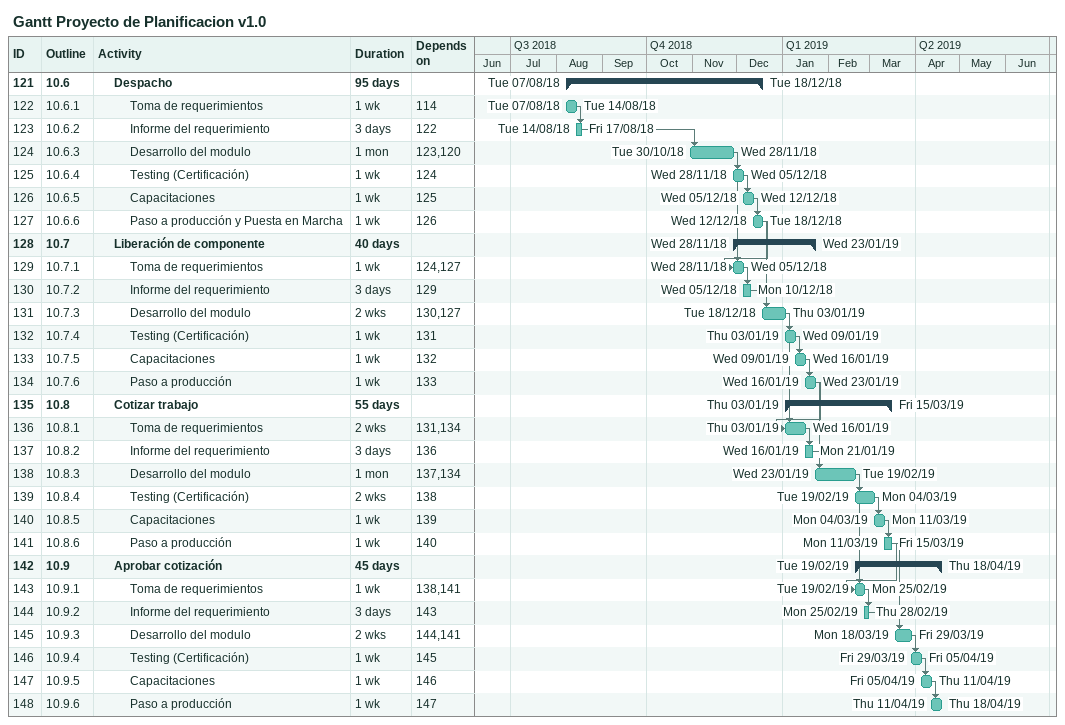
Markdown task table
Gantt Proyecto de Planificacion v1.0

| ID | WBS | Task | Duration | Start | Finish | Predecessors |
|---|---|---|---|---|---|---|
| 121 | 10.6 | **Despacho** | 95d | 2018-08-07 | 2018-12-18 |  |
| 122 | 10.6.1 | Toma de requerimientos | 1w | 2018-08-07 | 2018-08-14 | 114 |
| 123 | 10.6.2 | Informe del requerimiento | 3d | 2018-08-14 | 2018-08-17 | 122 |
| 124 | 10.6.3 | Desarrollo del modulo | 1mo | 2018-10-30 | 2018-11-28 | 123, 120 |
| 125 | 10.6.4 | Testing (Certificación) | 1w | 2018-11-28 | 2018-12-05 | 124 |
| 126 | 10.6.5 | Capacitaciones | 1w | 2018-12-05 | 2018-12-12 | 125 |
| 127 | 10.6.6 | Paso a producción y Puesta en Marcha | 1w | 2018-12-12 | 2018-12-18 | 126 |
| 128 | 10.7 | **Liberación de componente** | 40d | 2018-11-28 | 2019-01-23 |  |
| 129 | 10.7.1 | Toma de requerimientos | 1w | 2018-11-28 | 2018-12-05 | 124, 127 |
| 130 | 10.7.2 | Informe del requerimiento | 3d | 2018-12-05 | 2018-12-10 | 129 |
| 131 | 10.7.3 | Desarrollo del modulo | 2w | 2018-12-18 | 2019-01-03 | 130, 127 |
| 132 | 10.7.4 | Testing (Certificación) | 1w | 2019-01-03 | 2019-01-09 | 131 |
| 133 | 10.7.5 | Capacitaciones | 1w | 2019-01-09 | 2019-01-16 | 132 |
| 134 | 10.7.6 | Paso a producción | 1w | 2019-01-16 | 2019-01-23 | 133 |
| 135 | 10.8 | **Cotizar trabajo** | 55d | 2019-01-03 | 2019-03-15 |  |
| 136 | 10.8.1 | Toma de requerimientos | 2w | 2019-01-03 | 2019-01-16 | 131, 134 |
| 137 | 10.8.2 | Informe del requerimiento | 3d | 2019-01-16 | 2019-01-21 | 136 |
| 138 | 10.8.3 | Desarrollo del modulo | 1mo | 2019-01-23 | 2019-02-19 | 137, 134 |
| 139 | 10.8.4 | Testing (Certificación) | 2w | 2019-02-19 | 2019-03-04 | 138 |
| 140 | 10.8.5 | Capacitaciones | 1w | 2019-03-04 | 2019-03-11 | 139 |
| 141 | 10.8.6 | Paso a producción | 1w | 2019-03-11 | 2019-03-15 | 140 |
| 142 | 10.9 | **Aprobar cotización** | 45d | 2019-02-19 | 2019-04-18 |  |
| 143 | 10.9.1 | Toma de requerimientos | 1w | 2019-02-19 | 2019-02-25 | 138, 141 |
| 144 | 10.9.2 | Informe del requerimiento | 3d | 2019-02-25 | 2019-02-28 | 143 |
| 145 | 10.9.3 | Desarrollo del modulo | 2w | 2019-03-18 | 2019-03-29 | 144, 141 |
| 146 | 10.9.4 | Testing (Certificación) | 1w | 2019-03-29 | 2019-04-05 | 145 |
| 147 | 10.9.5 | Capacitaciones | 1w | 2019-04-05 | 2019-04-11 | 146 |
| 148 | 10.9.6 | Paso a producción | 1w | 2019-04-11 | 2019-04-18 | 147 |
